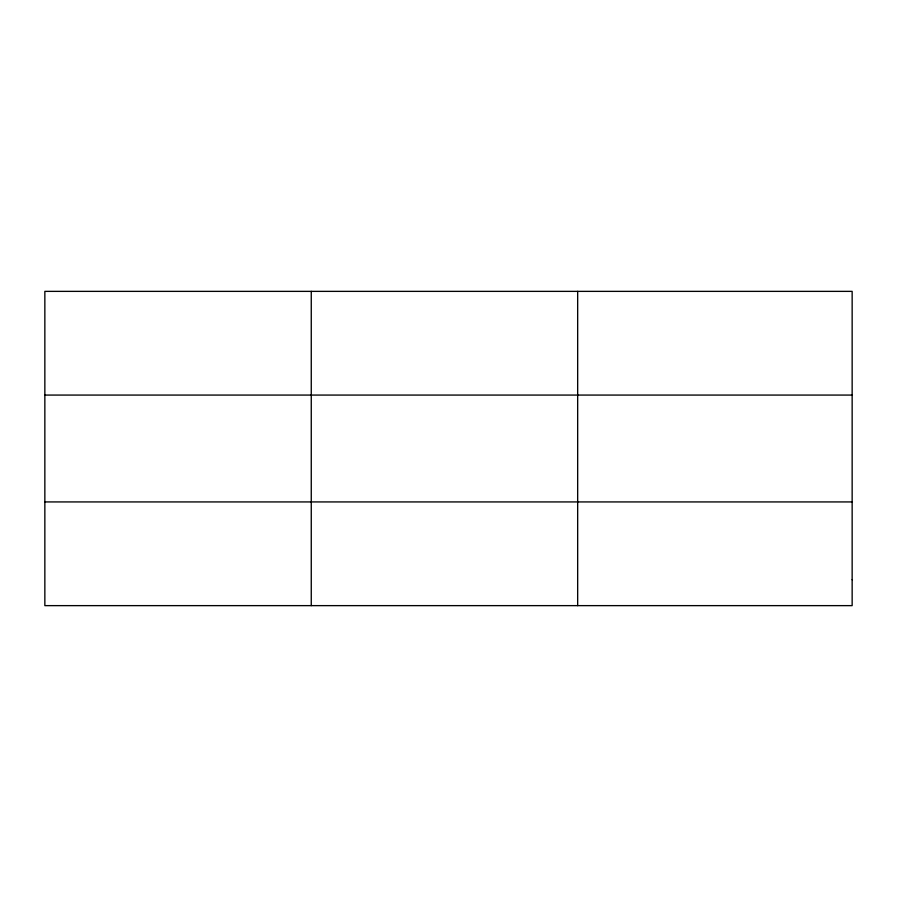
<?xml version="1.0" encoding="UTF-8"?>
<svg xmlns="http://www.w3.org/2000/svg" width="897" height="897" viewBox="0 0 897 897"><rect width="100%" height="100%" fill="white"/><g stroke="black" fill="none" stroke-linecap="round" stroke-linejoin="round"><path stroke-width="1.35" d="M311.259 605.632L311.259 291.368M577.668 605.632L577.668 291.368M44.85 395.072L852.15 395.072M44.85 501.928L852.15 501.928M852.15 579.709L852.15 605.632L44.85 605.632L44.85 291.368L852.15 291.368L852.15 579.709"/></g></svg>
